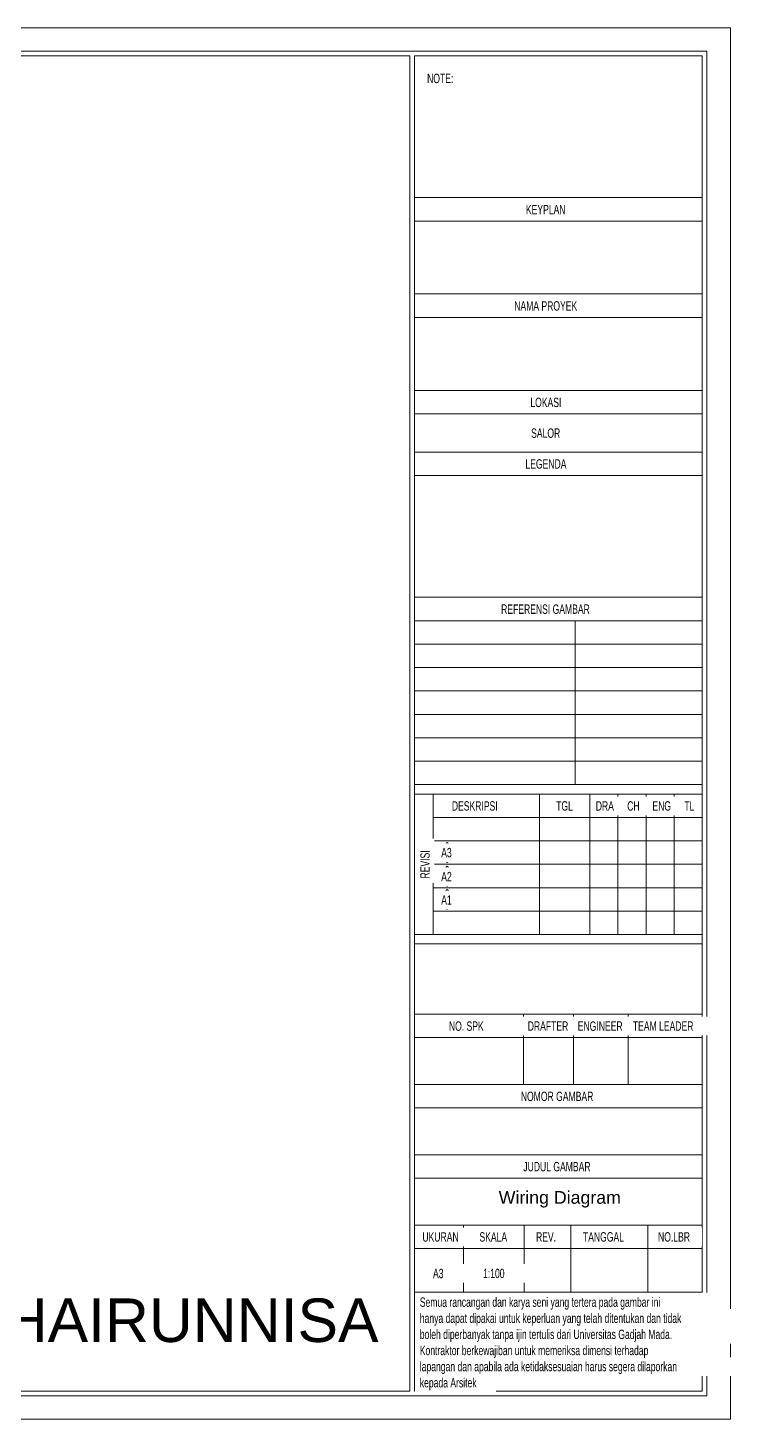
# Model space of a CAD drawing. Header units: millimetres. Extents: x -91.7 to -12.1, y -5.4 to 78.9.
# Drawn here: x -65.58 to -50.53, y -5.44 to 23.33 of the extents above; entities that cross this region are included whole.
import ezdxf

# ---------------------------------------------------------------- set-up
doc = ezdxf.new("R2010")
doc.units = ezdxf.units.MM
doc.linetypes.add('CONTINUA', pattern=[0])
doc.layers.get('0').update_dxf_attribs({"lineweight": 5})
doc.layers.add('Tulisan', color=112, linetype='CONTINUA')
doc.styles.add('Arial Narrow', font='Arial Narrow.ttf', dxfattribs={"width": 0.8, "height": 2})
doc.styles.get("Standard").update_dxf_attribs({"font": 'Arial.ttf'})

msp = doc.modelspace()

# ---------------------------------------------------------------- linework, layer by layer
for p, q in [((-51.045, 23.332), (-91.732, 23.332)), ((-51.045, 23.332), (-91.732, 23.332)), ((-51.045, -5.439), (-51.045, 23.332)), ((-51.045, -5.439), (-51.045, 23.332)), ((-90.763, 22.848), (-51.53, 22.848)), ((-90.667, 22.751), (-57.676, 22.751)), ((-57.676, 22.751), (-57.676, -4.858)), ((-57.58, 22.751), (-57.58, -4.858)), ((-51.627, 22.751), (-57.58, 22.751)), ((-51.627, -4.858), (-51.627, 22.751)), ((-51.53, 22.848), (-51.53, -4.955)), ((-57.58, 19.821), (-51.627, 19.821)), ((-57.58, 19.336), (-51.627, 19.336)), ((-57.58, 17.829), (-51.627, 17.829)), ((-57.58, 17.344), (-51.627, 17.344)), ((-57.58, 15.833), (-51.627, 15.833)), ((-57.58, 15.348), (-51.627, 15.348)), ((-57.58, 14.56), (-51.627, 14.56)), ((-57.58, 14.076), (-51.627, 14.076)), ((-57.58, 11.557), (-51.627, 11.557)), ((-57.58, 11.073), (-51.627, 11.073)), ((-54.258, 7.682), (-54.258, 11.073)), ((-57.58, 10.588), (-51.627, 10.588)), ((-57.58, 10.104), (-51.627, 10.104)), ((-57.58, 9.62), (-51.627, 9.62)), ((-57.58, 9.135), (-51.627, 9.135)), ((-57.58, 8.651), (-51.627, 8.651)), ((-57.58, 8.166), (-51.627, 8.166)), ((-51.627, 7.682), (-57.58, 7.682)), ((-57.58, 7.682), (-51.627, 7.682)), ((-57.58, 7.488), (-51.627, 7.488)), ((-57.192, 4.582), (-57.192, 7.488)), ((-54.992, 4.582), (-54.992, 7.488)), ((-53.952, 4.582), (-53.952, 7.488)), ((-53.37, 4.582), (-53.37, 7.488)), ((-52.789, 4.582), (-52.789, 7.488)), ((-52.208, 4.582), (-52.208, 7.488)), ((-57.192, 7.004), (-51.627, 7.004)), ((-57.192, 6.52), (-51.627, 6.52)), ((-56.9, 6.486), (-57.103, 6.281)), ((-56.694, 6.281), (-56.9, 6.486)), ((-57.103, 6.281), (-56.9, 6.075)), ((-56.9, 6.075), (-56.694, 6.281)), ((-57.192, 6.035), (-51.627, 6.035)), ((-56.9, 5.995), (-57.103, 5.789)), ((-57.103, 5.789), (-56.9, 5.584)), ((-56.694, 5.789), (-56.9, 5.995)), ((-56.9, 5.584), (-56.694, 5.789)), ((-57.192, 5.551), (-51.627, 5.551)), ((-56.9, 5.512), (-57.103, 5.307)), ((-56.694, 5.307), (-56.9, 5.512)), ((-57.103, 5.307), (-56.9, 5.101)), ((-56.9, 5.101), (-56.694, 5.307)), ((-57.192, 5.067), (-51.627, 5.067)), ((-57.58, 4.582), (-51.627, 4.582)), ((-57.58, 4.388), (-51.627, 4.388)), ((-57.58, 2.935), (-51.627, 2.935)), ((-55.322, 2.935), (-55.322, 1.482)), ((-54.293, 2.935), (-54.293, 1.482)), ((-53.161, 2.935), (-53.161, 1.482)), ((-57.58, 2.451), (-51.627, 2.451)), ((-57.58, 1.482), (-51.627, 1.482)), ((-57.58, 0.998), (-51.627, 0.998)), ((-57.58, 0.029), (-51.627, 0.029)), ((-57.58, -0.455), (-51.627, -0.455)), ((-57.58, -1.424), (-51.627, -1.424)), ((-56.563, -1.424), (-56.563, -2.812)), ((-55.313, -1.424), (-55.313, -2.812)), ((-54.344, -1.424), (-54.344, -2.812)), ((-52.752, -1.424), (-52.752, -2.812)), ((-57.58, -1.908), (-51.627, -1.908)), ((-57.58, -2.812), (-51.627, -2.812)), ((-57.676, -4.858), (-90.667, -4.858)), ((-57.58, -4.858), (-51.627, -4.858)), ((-51.53, -4.955), (-90.763, -4.955)), ((-91.732, -5.439), (-51.045, -5.439)), ((-91.732, -5.439), (-51.045, -5.439))]:
    msp.add_line(p, q)

# ---------------------------------------------------------------- texts
at = {"char_height": 0.1937, "attachment_point": 1, "style": 'Arial Narrow', "bg_fill": 2}
for s, insert, width in [('NOTE:', (-57.318, 22.383), 2.12123), ('SALOR', (-55.166, 15.048), 0.76419), ('A3', (-57.196, -2.33), 0.27337)]:
    msp.add_mtext(s, dxfattribs=dict(at, insert=insert, width=width))
at = {"insert": (-55.837, -0.722), "char_height": 0.26261, "attachment_point": 1}
msp.add_mtext_dynamic_manual_height_columns('Wiring Diagram', width=2.67243, gutter_width=1.313, heights=[0], dxfattribs=at)
at = {"layer": 'Tulisan', "insert": (-66.914, -2.943), "char_height": 0.9, "attachment_point": 1}
msp.add_mtext_dynamic_manual_height_columns('{\\C230;KHAIRUNNISA}', width=9.01989, gutter_width=12.5, heights=[0], dxfattribs=at)

# ---------------------------------------------------------------- next in the draw order: texts
at = {"attachment_point": 1, "style": 'Arial Narrow', "bg_fill": 2}
for s, insert, char_height, width in [('KEYPLAN', (-55.274, 19.672), 0.1937, 1.02514), ('NAMA PROYEK', (-55.515, 17.679), 0.19375, 1.61537), ('LOKASI', (-55.182, 15.684), 0.1937, 0.80147), ('LEGENDA', (-55.284, 14.411), 0.1937, 1.04999), ('REFERENSI GAMBAR', (-55.787, 11.408), 0.19375, 2.27394), ('DESKRIPSI', (-56.806, 7.339), 0.1937, 1.18046), ('TGL', (-54.648, 7.339), 0.1937, 0.42869), ('DRA', (-53.829, 7.339), 0.1937, 0.45976), ('A1', (-57.026, 5.394), 0.1937, 0.27337), ('NO. SPK', (-56.867, 2.786), 0.1937, 0.89466), ('DRAFTER', (-55.236, 2.786), 0.1937, 1.03756), ('NOMOR GAMBAR', (-55.379, 1.333), 0.19375, 1.83903), ('JUDUL GAMBAR', (-55.328, -0.12), 0.19375, 1.71477), ('UKURAN', (-57.415, -1.573), 0.1937, 0.91952), ('REV.', (-55.065, -1.573), 0.1937, 0.51567), ('TANGGAL', (-54.094, -1.573), 0.1937, 1.04999), ('NO.LBR', (-52.541, -1.573), 0.1937, 0.8139), ('\\pxqc;1:100', (-56.563, -2.327), 0.19375, 1.25036), ('Semua rancangan dan karya seni yang tertera pada gambar ini ', (-57.469, -2.922), 0.19375, 6.31236)]:
    msp.add_mtext(s, dxfattribs=dict(at, insert=insert, char_height=char_height, width=width))
at = {"insert": (-57.458, 5.742), "char_height": 0.1937, "width": 0.72692, "attachment_point": 1, "rotation": 90, "style": 'Arial Narrow', "bg_fill": 2}
msp.add_mtext('REVISI', dxfattribs=at)

# ---------------------------------------------------------------- next in the draw order: texts
at = {"attachment_point": 1, "style": 'Arial Narrow', "bg_fill": 2}
for s, insert, char_height, width in [('CH', (-53.179, 7.339), 0.1937, 0.31065), ('A2', (-57.026, 5.877), 0.1937, 0.27337), ('ENGINEER', (-54.201, 2.786), 0.1937, 1.14318), ('SKALA', (-56.235, -1.573), 0.1937, 0.7207), ('hanya dapat dipakai untuk keperluan yang telah ditentukan dan tidak ', (-57.469, -3.255), 0.19375, 6.84046)]:
    msp.add_mtext(s, dxfattribs=dict(at, insert=insert, char_height=char_height, width=width))

# ---------------------------------------------------------------- next in the draw order: texts
for s, insert, char_height, width in [('ENG', (-52.657, 7.339), 0.1937, 0.47218), ('A3', (-57.026, 6.374), 0.1937, 0.27337), ('TEAM LEADER', (-53.062, 2.786), 0.19375, 1.55945), ('boleh diperbanyak tanpa ijin tertulis dari Universitas Gadjah Mada.', (-57.469, -3.588), 0.19375, 6.55466)]:
    msp.add_mtext(s, dxfattribs=dict(at, insert=insert, char_height=char_height, width=width))

# ---------------------------------------------------------------- next in the draw order: texts
for s, insert, char_height, width in [('TL', (-51.996, 7.339), 0.1937, 0.26094), ('Kontraktor berkewajiban untuk memeriksa dimensi terhadap ', (-57.469, -3.921), 0.19375, 5.98929)]:
    msp.add_mtext(s, dxfattribs=dict(at, insert=insert, char_height=char_height, width=width))

# ---------------------------------------------------------------- next in the draw order: texts
at = {"insert": (-57.469, -4.254), "char_height": 0.19375, "width": 6.75969, "attachment_point": 1, "style": 'Arial Narrow', "bg_fill": 2}
msp.add_mtext('lapangan dan apabila ada ketidaksesuaian harus segera dilaporkan ', dxfattribs=at)

# ---------------------------------------------------------------- next in the draw order: texts
at = {"insert": (-57.469, -4.588), "char_height": 0.19375, "width": 1.47868, "attachment_point": 1, "style": 'Arial Narrow', "bg_fill": 2}
msp.add_mtext('kepada Arsitek', dxfattribs=at)

doc.saveas('drawing.dxf')
